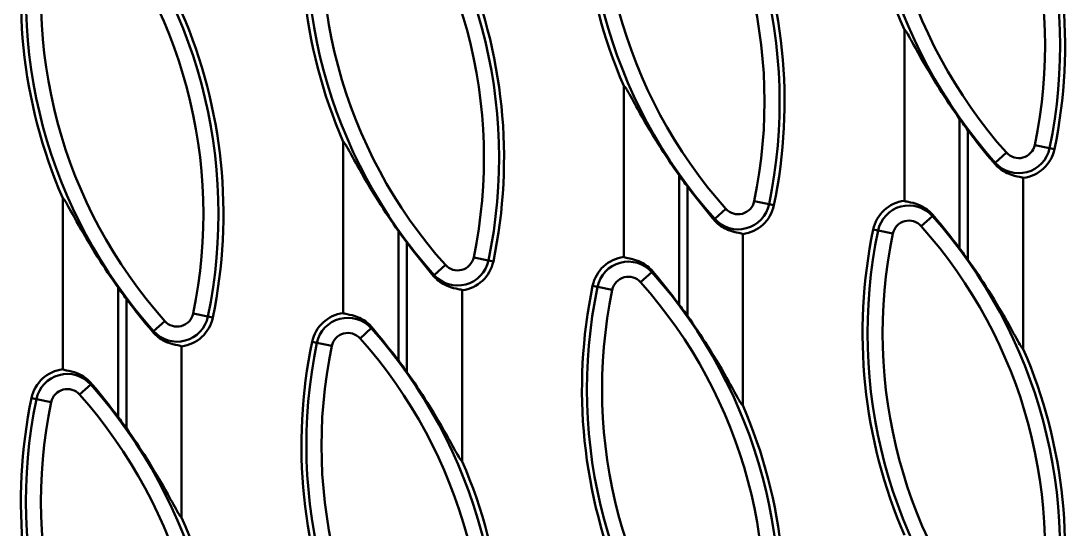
# Model space of a CAD drawing. Header units: millimetres. Extents: x 0 to 2219, y -32 to 1188.
# Drawn here: x 1264.6 to 1368, y 485.6 to 535.9 of the extents above; entities that cross this region are included whole.
import ezdxf

# ---------------------------------------------------------------- set-up
doc = ezdxf.new("R2010")
doc.units = ezdxf.units.MM
doc.header["$LTSCALE"] = 2
doc.layers.add('Sichtbar (ISO)', color=7, linetype='Continuous', lineweight=50)
doc.layers.add('Sichtbar schmal (ISO)', color=7, linetype='Continuous', lineweight=50)

msp = doc.modelspace()

# ---------------------------------------------------------------- linework, layer by layer
at = {"layer": 'Sichtbar (ISO)'}
for p, q in [((1352.072, 535.0479), (1352.072, 518.1171)), ((1324.2943, 529.4924), (1324.2943, 512.5616)), ((1296.5165, 523.9368), (1296.5165, 507.006)), ((1363.8498, 503.4498), (1363.8498, 520.3806)), ((1268.7387, 518.3813), (1268.7387, 501.4505)), ((1336.072, 497.8942), (1336.072, 514.8251)), ((1308.2943, 492.3387), (1308.2943, 509.2695)), ((1280.5165, 486.7831), (1280.5165, 503.7139))]:
    msp.add_line(p, q, dxfattribs=at)
for centre, radius, start, end in [((1398.1434, 555.0157), 50.2124, 168.708069, 203.432382), ((1370.3657, 549.4602), 50.2124, 168.215004, 203.432382), ((1342.5879, 543.9046), 50.2124, 168.215004, 203.432382), ((1317.7784, 533.482), 50.2124, 348.215004, 23.432382), ((1314.8101, 538.3491), 50.2124, 168.215004, 203.432382), ((1290.0006, 527.9264), 50.2124, 348.215004, 23.432382), ((1262.2228, 522.3709), 50.2124, 348.215004, 23.432382), ((1234.4451, 516.8153), 50.2124, 348.215004, 23.432382), ((1398.1434, 555.0157), 49.775, 215.357831, 216.964052), ((1363.3961, 523.9644), 3.6124, 277.214909, 348.215004), ((1370.3657, 549.4602), 49.775, 215.357831, 216.964052), ((1352.5257, 514.5333), 3.6124, 97.214909, 168.215004), ((1335.6183, 518.4089), 3.6124, 277.214909, 348.215004), ((1342.5879, 543.9046), 49.775, 215.357831, 216.964052), ((1398.1434, 505.0157), 50.2124, 168.215004, 203.432382), ((1317.7784, 483.482), 49.775, 35.357831, 36.964052), ((1307.8406, 512.8533), 3.6124, 277.214909, 348.215004), ((1324.7479, 508.9778), 3.6124, 97.214909, 168.215004), ((1314.8101, 538.3491), 49.775, 215.357831, 216.964052), ((1370.3657, 499.4602), 50.2124, 168.215004, 203.432382), ((1290.0006, 477.9264), 49.775, 35.357831, 36.964052), ((1296.9702, 503.4222), 3.6124, 97.214909, 168.215004), ((1280.0628, 507.2978), 3.6124, 277.214909, 348.215004), ((1342.5879, 493.9046), 50.2124, 168.215004, 203.432382), ((1317.7784, 483.482), 50.2124, 348.215004, 23.432382), ((1262.2228, 472.3709), 49.775, 35.357831, 36.964052), ((1269.1924, 497.8666), 3.6124, 97.214909, 168.215004), ((1314.8101, 488.3491), 50.2124, 168.215004, 203.432382), ((1290.0006, 477.9264), 50.2124, 348.215004, 23.432382), ((1234.4451, 466.8153), 49.775, 35.357831, 36.964052), ((1262.2228, 472.3709), 50.2124, 348.215004, 23.432382), ((1234.4451, 466.8153), 50.2124, 348.215004, 23.432382)]:
    msp.add_arc(centre, radius, start, end, dxfattribs=at)
for points, knots in [([(1357.5493, 526.2119), (1356.8663, 527.1759), (1356.1697, 528.2132), (1354.7462, 530.472), (1354.0379, 531.693), (1353.0769, 533.4107), (1352.6705, 534.1607), (1352.3265, 534.7364), (1352.2493, 534.8588), (1352.1342, 535.013), (1352.0942, 535.0497), (1352.072, 535.0479)], [-1.17413138, -1.17413138, -1.17413138, -1.17413138, -0.82821986, -0.82821986, -0.41657877, -0.41657877, -0.15549961, -0.15549961, -0.07774981, -0.07774981, -0.0059838, -0.0059838, -0.0059838, -0.0059838]), ([(1329.7715, 520.6563), (1329.0886, 521.6203), (1328.392, 522.6576), (1326.9684, 524.9165), (1326.2601, 526.1374), (1325.2991, 527.8552), (1324.8927, 528.6051), (1324.5487, 529.1809), (1324.4715, 529.3033), (1324.3564, 529.4575), (1324.3164, 529.4942), (1324.2943, 529.4924)], [-1.17413138, -1.17413138, -1.17413138, -1.17413138, -0.82821986, -0.82821986, -0.41657877, -0.41657877, -0.15549961, -0.15549961, -0.07774981, -0.07774981, -0.0059838, -0.0059838, -0.0059838, -0.0059838]), ([(1360.9856, 521.8103), (1360.9412, 521.8632), (1360.8966, 521.9164), (1360.1452, 522.8144), (1359.4101, 523.7275), (1358.6267, 524.7492), (1358.5, 524.9161), (1358.3726, 525.0854)], [0.709582647, 0.709582647, 0.709582647, 0.709582647, 0.73010989, 0.73010989, 1.054656499, 1.054656499, 1.116700016, 1.116700016, 1.116700016, 1.116700016]), ([(1301.9937, 515.1008), (1301.3108, 516.0647), (1300.6142, 517.1021), (1299.1907, 519.3609), (1298.4824, 520.5819), (1297.5214, 522.2996), (1297.115, 523.0496), (1296.771, 523.6253), (1296.6937, 523.7477), (1296.5787, 523.9019), (1296.5386, 523.9386), (1296.5165, 523.9368)], [-1.17413138, -1.17413138, -1.17413138, -1.17413138, -0.82821986, -0.82821986, -0.41657877, -0.41657877, -0.15549961, -0.15549961, -0.07774981, -0.07774981, -0.0059838, -0.0059838, -0.0059838, -0.0059838]), ([(1363.8498, 520.3806), (1363.7994, 520.4193), (1363.6705, 520.4507), (1363.1949, 520.5433), (1362.7972, 520.619), (1362.1894, 520.8779), (1361.9983, 520.9735), (1361.6145, 521.2168), (1361.4226, 521.3653), (1361.1634, 521.6112), (1361.0729, 521.7074), (1360.9856, 521.8103)], [0.043364886, 0.043364886, 0.043364886, 0.043364886, 0.19996601, 0.19996601, 0.399932019, 0.399932019, 0.475600656, 0.475600656, 0.551269293, 0.551269293, 0.592993875, 0.592993875, 0.592993875, 0.592993875]), ([(1333.2078, 516.2548), (1333.1634, 516.3077), (1333.1188, 516.3608), (1332.3674, 517.2588), (1331.6323, 518.1719), (1330.849, 519.1937), (1330.7223, 519.3606), (1330.5948, 519.5298)], [0.709582647, 0.709582647, 0.709582647, 0.709582647, 0.73010989, 0.73010989, 1.054656499, 1.054656499, 1.116700016, 1.116700016, 1.116700016, 1.116700016]), ([(1274.2159, 509.5452), (1273.533, 510.5092), (1272.8364, 511.5465), (1271.4129, 513.8054), (1270.7046, 515.0263), (1269.7436, 516.744), (1269.3372, 517.494), (1268.9932, 518.0698), (1268.916, 518.1922), (1268.8009, 518.3463), (1268.7609, 518.3831), (1268.7387, 518.3813)], [-1.17413138, -1.17413138, -1.17413138, -1.17413138, -0.82821986, -0.82821986, -0.41657877, -0.41657877, -0.15549961, -0.15549961, -0.07774981, -0.07774981, -0.0059838, -0.0059838, -0.0059838, -0.0059838]), ([(1352.072, 518.1171), (1352.1224, 518.0785), (1352.2513, 518.047), (1352.727, 517.9544), (1353.1246, 517.8788), (1353.7324, 517.6198), (1353.9236, 517.5243), (1354.3073, 517.281), (1354.4993, 517.1325), (1354.7585, 516.8865), (1354.849, 516.7904), (1354.9362, 516.6874)], [0.043364886, 0.043364886, 0.043364886, 0.043364886, 0.19996601, 0.19996601, 0.399932019, 0.399932019, 0.475600656, 0.475600656, 0.551269293, 0.551269293, 0.592993875, 0.592993875, 0.592993875, 0.592993875]), ([(1336.072, 514.8251), (1336.0216, 514.8637), (1335.8927, 514.8952), (1335.4171, 514.9877), (1335.0195, 515.0634), (1334.4117, 515.3224), (1334.2205, 515.4179), (1333.8367, 515.6612), (1333.6448, 515.8097), (1333.3856, 516.0556), (1333.2951, 516.1518), (1333.2078, 516.2548)], [0.043364886, 0.043364886, 0.043364886, 0.043364886, 0.19996601, 0.19996601, 0.399932019, 0.399932019, 0.475600656, 0.475600656, 0.551269293, 0.551269293, 0.592993875, 0.592993875, 0.592993875, 0.592993875]), ([(1354.9362, 516.6874), (1354.9807, 516.6345), (1355.0252, 516.5814), (1355.7766, 515.6834), (1356.5117, 514.7703), (1357.2951, 513.7485), (1357.4218, 513.5816), (1357.5493, 513.4124)], [0.709582647, 0.709582647, 0.709582647, 0.709582647, 0.73010989, 0.73010989, 1.054656499, 1.054656499, 1.116700016, 1.116700016, 1.116700016, 1.116700016]), ([(1305.4301, 510.6992), (1305.3856, 510.7521), (1305.341, 510.8052), (1304.5896, 511.7032), (1303.8545, 512.6164), (1303.0712, 513.6381), (1302.9445, 513.805), (1302.817, 513.9742)], [0.709582647, 0.709582647, 0.709582647, 0.709582647, 0.73010989, 0.73010989, 1.054656499, 1.054656499, 1.116700016, 1.116700016, 1.116700016, 1.116700016]), ([(1324.2943, 512.5616), (1324.3447, 512.5229), (1324.4735, 512.4914), (1324.9492, 512.3989), (1325.3468, 512.3232), (1325.9546, 512.0643), (1326.1458, 511.9687), (1326.5296, 511.7254), (1326.7215, 511.5769), (1326.9807, 511.331), (1327.0712, 511.2348), (1327.1584, 511.1319)], [0.043364886, 0.043364886, 0.043364886, 0.043364886, 0.19996601, 0.19996601, 0.399932019, 0.399932019, 0.475600656, 0.475600656, 0.551269293, 0.551269293, 0.592993875, 0.592993875, 0.592993875, 0.592993875]), ([(1358.3726, 512.2858), (1359.0555, 511.3219), (1359.7521, 510.2845), (1361.1756, 508.0257), (1361.8839, 506.8048), (1362.8449, 505.087), (1363.2513, 504.337), (1363.5953, 503.7613), (1363.6725, 503.6389), (1363.7876, 503.4847), (1363.8277, 503.448), (1363.8498, 503.4498)], [-1.17413138, -1.17413138, -1.17413138, -1.17413138, -0.82821986, -0.82821986, -0.41657877, -0.41657877, -0.15549961, -0.15549961, -0.07774981, -0.07774981, -0.0059838, -0.0059838, -0.0059838, -0.0059838]), ([(1327.1584, 511.1319), (1327.2029, 511.079), (1327.2475, 511.0258), (1327.9989, 510.1278), (1328.734, 509.2147), (1329.5173, 508.1929), (1329.644, 508.026), (1329.7715, 507.8568)], [0.709582647, 0.709582647, 0.709582647, 0.709582647, 0.73010989, 0.73010989, 1.054656499, 1.054656499, 1.116700016, 1.116700016, 1.116700016, 1.116700016]), ([(1308.2943, 509.2695), (1308.2438, 509.3081), (1308.115, 509.3396), (1307.6393, 509.4322), (1307.2417, 509.5078), (1306.6339, 509.7668), (1306.4427, 509.8623), (1306.0589, 510.1057), (1305.867, 510.2542), (1305.6078, 510.5001), (1305.5173, 510.5962), (1305.4301, 510.6992)], [0.043364886, 0.043364886, 0.043364886, 0.043364886, 0.19996601, 0.19996601, 0.399932019, 0.399932019, 0.475600656, 0.475600656, 0.551269293, 0.551269293, 0.592993875, 0.592993875, 0.592993875, 0.592993875]), ([(1277.6523, 505.1437), (1277.6078, 505.1965), (1277.5633, 505.2497), (1276.8119, 506.1477), (1276.0768, 507.0608), (1275.2934, 508.0826), (1275.1667, 508.2495), (1275.0392, 508.4187)], [0.709582647, 0.709582647, 0.709582647, 0.709582647, 0.73010989, 0.73010989, 1.054656499, 1.054656499, 1.116700016, 1.116700016, 1.116700016, 1.116700016]), ([(1296.5165, 507.006), (1296.5669, 506.9674), (1296.6958, 506.9359), (1297.1714, 506.8433), (1297.569, 506.7677), (1298.1768, 506.5087), (1298.368, 506.4132), (1298.7518, 506.1699), (1298.9437, 506.0213), (1299.2029, 505.7754), (1299.2934, 505.6793), (1299.3807, 505.5763)], [0.043364886, 0.043364886, 0.043364886, 0.043364886, 0.19996601, 0.19996601, 0.399932019, 0.399932019, 0.475600656, 0.475600656, 0.551269293, 0.551269293, 0.592993875, 0.592993875, 0.592993875, 0.592993875]), ([(1330.5948, 506.7303), (1331.2777, 505.7663), (1331.9743, 504.729), (1333.3978, 502.4701), (1334.1061, 501.2492), (1335.0671, 499.5315), (1335.4735, 498.7815), (1335.8175, 498.2058), (1335.8948, 498.0833), (1336.0098, 497.9292), (1336.0499, 497.8924), (1336.072, 497.8942)], [-1.17413138, -1.17413138, -1.17413138, -1.17413138, -0.82821986, -0.82821986, -0.41657877, -0.41657877, -0.15549961, -0.15549961, -0.07774981, -0.07774981, -0.0059838, -0.0059838, -0.0059838, -0.0059838]), ([(1280.5165, 503.7139), (1280.4661, 503.7526), (1280.3372, 503.7841), (1279.8615, 503.8766), (1279.4639, 503.9523), (1278.8561, 504.2113), (1278.6649, 504.3068), (1278.2812, 504.5501), (1278.0892, 504.6986), (1277.83, 504.9445), (1277.7395, 505.0407), (1277.6523, 505.1437)], [0.043364886, 0.043364886, 0.043364886, 0.043364886, 0.19996601, 0.19996601, 0.399932019, 0.399932019, 0.475600656, 0.475600656, 0.551269293, 0.551269293, 0.592993875, 0.592993875, 0.592993875, 0.592993875]), ([(1299.3807, 505.5763), (1299.4251, 505.5234), (1299.4697, 505.4703), (1300.2211, 504.5723), (1300.9562, 503.6592), (1301.7395, 502.6374), (1301.8662, 502.4705), (1301.9937, 502.3013)], [0.709582647, 0.709582647, 0.709582647, 0.709582647, 0.73010989, 0.73010989, 1.054656499, 1.054656499, 1.116700016, 1.116700016, 1.116700016, 1.116700016]), ([(1268.7387, 501.4505), (1268.7891, 501.4118), (1268.918, 501.3803), (1269.3936, 501.2878), (1269.7913, 501.2121), (1270.3991, 500.9531), (1270.5902, 500.8576), (1270.974, 500.6143), (1271.1659, 500.4658), (1271.4251, 500.2199), (1271.5156, 500.1237), (1271.6029, 500.0207)], [0.043364886, 0.043364886, 0.043364886, 0.043364886, 0.19996601, 0.19996601, 0.399932019, 0.399932019, 0.475600656, 0.475600656, 0.551269293, 0.551269293, 0.592993875, 0.592993875, 0.592993875, 0.592993875]), ([(1302.817, 501.1747), (1303.4999, 500.2108), (1304.1965, 499.1734), (1305.6201, 496.9146), (1306.3284, 495.6936), (1307.2894, 493.9759), (1307.6958, 493.2259), (1308.0398, 492.6502), (1308.117, 492.5278), (1308.2321, 492.3736), (1308.2721, 492.3369), (1308.2943, 492.3387)], [-1.17413138, -1.17413138, -1.17413138, -1.17413138, -0.82821986, -0.82821986, -0.41657877, -0.41657877, -0.15549961, -0.15549961, -0.07774981, -0.07774981, -0.0059838, -0.0059838, -0.0059838, -0.0059838]), ([(1271.6029, 500.0207), (1271.6473, 499.9679), (1271.6919, 499.9147), (1272.4433, 499.0167), (1273.1784, 498.1036), (1273.9618, 497.0818), (1274.0885, 496.9149), (1274.2159, 496.7457)], [0.709582647, 0.709582647, 0.709582647, 0.709582647, 0.73010989, 0.73010989, 1.054656499, 1.054656499, 1.116700016, 1.116700016, 1.116700016, 1.116700016]), ([(1275.0392, 495.6192), (1275.7222, 494.6552), (1276.4188, 493.6179), (1277.8423, 491.359), (1278.5506, 490.1381), (1279.5116, 488.4204), (1279.918, 487.6704), (1280.262, 487.0946), (1280.3392, 486.9722), (1280.4543, 486.8181), (1280.4943, 486.7813), (1280.5165, 486.7831)], [-1.17413138, -1.17413138, -1.17413138, -1.17413138, -0.82821986, -0.82821986, -0.41657877, -0.41657877, -0.15549961, -0.15549961, -0.07774981, -0.07774981, -0.0059838, -0.0059838, -0.0059838, -0.0059838])]:
    msp.add_open_spline(points, degree=3, knots=knots, dxfattribs=at)
at = {"layer": 'Sichtbar schmal (ISO)'}
for p, q in [((1357.5493, 513.4124), (1357.5493, 526.2119)), ((1358.3726, 525.0854), (1358.3726, 512.2858)), ((1364.9874, 523.6324), (1366.4502, 523.3272)), ((1366.4502, 523.3272), (1366.9324, 523.2266)), ((1362.1841, 522.8813), (1361.0698, 521.8856)), ((1361.0698, 521.8856), (1360.9856, 521.8103)), ((1329.7715, 507.8568), (1329.7715, 520.6563)), ((1330.5948, 519.5298), (1330.5948, 506.7303)), ((1337.2096, 518.0769), (1338.6724, 517.7717)), ((1334.4063, 517.3257), (1333.2921, 516.33)), ((1338.6724, 517.7717), (1339.1546, 517.6711)), ((1333.2921, 516.33), (1333.2078, 516.2548)), ((1354.852, 516.6121), (1353.7378, 515.6164)), ((1354.852, 516.6121), (1354.9362, 516.6874)), ((1301.9937, 502.3013), (1301.9937, 515.1008)), ((1349.4717, 515.1705), (1348.9894, 515.2711)), ((1349.4717, 515.1705), (1350.9345, 514.8653)), ((1302.817, 513.9742), (1302.817, 501.1747)), ((1309.4318, 512.5213), (1310.8946, 512.2161)), ((1310.8946, 512.2161), (1311.3768, 512.1155)), ((1305.5143, 510.7745), (1305.4301, 510.6992)), ((1306.6285, 511.7702), (1305.5143, 510.7745)), ((1327.0742, 511.0566), (1325.96, 510.0609)), ((1327.0742, 511.0566), (1327.1584, 511.1319)), ((1274.2159, 496.7457), (1274.2159, 509.5452)), ((1321.6939, 509.6149), (1321.2117, 509.7156)), ((1321.6939, 509.6149), (1323.1567, 509.3097)), ((1275.0392, 508.4187), (1275.0392, 495.6192)), ((1281.654, 506.9658), (1283.1168, 506.6606)), ((1283.1168, 506.6606), (1283.5991, 506.56)), ((1278.8507, 506.2146), (1277.7365, 505.2189)), ((1277.7365, 505.2189), (1277.6523, 505.1437)), ((1299.2964, 505.501), (1298.1822, 504.5053)), ((1299.2964, 505.501), (1299.3807, 505.5763)), ((1293.9161, 504.0594), (1293.4339, 504.16)), ((1293.9161, 504.0594), (1295.3789, 503.7542)), ((1271.5187, 499.9455), (1270.4044, 498.9498)), ((1271.5187, 499.9455), (1271.6029, 500.0207)), ((1266.1384, 498.5038), (1265.6561, 498.6044)), ((1266.1384, 498.5038), (1267.6011, 498.1986))]:
    msp.add_line(p, q, dxfattribs=at)
for centre, radius, start, end in [((1317.7784, 533.482), 49.7198, 348.215004, 41.784996), ((1317.7784, 533.482), 48.2255, 348.215004, 41.784996), ((1398.1434, 555.0157), 49.7198, 168.215004, 221.784996), ((1398.1434, 555.0157), 48.2255, 168.215004, 221.784996), ((1290.0006, 527.9264), 49.7198, 348.215004, 41.784996), ((1370.3657, 549.4602), 49.7198, 168.215004, 221.784996), ((1290.0006, 527.9264), 48.2255, 348.215004, 41.784996), ((1370.3657, 549.4602), 48.2255, 168.215004, 221.784996), ((1262.2228, 522.3709), 49.7198, 348.215004, 41.784996), ((1262.2228, 522.3709), 48.2255, 348.215004, 41.784996), ((1342.5879, 543.9046), 49.7198, 168.215004, 221.784996), ((1342.5879, 543.9046), 48.2255, 168.215004, 221.784996), ((1234.4451, 516.8153), 49.7198, 348.215004, 41.784996), ((1314.8101, 538.3491), 49.7198, 168.215004, 221.784996), ((1314.8101, 538.3491), 48.2255, 168.215004, 221.784996), ((1234.4451, 516.8153), 48.2255, 348.215004, 41.784996), ((1363.3961, 523.9644), 3.1198, 221.784996, 348.215004), ((1363.3961, 523.9644), 1.6255, 221.784996, 348.215004), ((1335.6183, 518.4089), 1.6255, 221.784996, 348.215004), ((1335.6183, 518.4089), 3.1198, 221.784996, 348.215004), ((1352.5257, 514.5333), 3.1198, 41.784996, 168.215004), ((1352.5257, 514.5333), 1.6255, 41.784996, 168.215004), ((1317.7784, 483.482), 49.7198, 348.215004, 41.784996), ((1398.1434, 505.0157), 49.7198, 168.215004, 221.784996), ((1317.7784, 483.482), 48.2255, 348.215004, 41.784996), ((1398.1434, 505.0157), 48.2255, 168.215004, 221.784996), ((1307.8406, 512.8533), 3.1198, 221.784996, 348.215004), ((1307.8406, 512.8533), 1.6255, 221.784996, 348.215004), ((1324.7479, 508.9778), 3.1198, 41.784996, 168.215004), ((1290.0006, 477.9264), 49.7198, 348.215004, 41.784996), ((1324.7479, 508.9778), 1.6255, 41.784996, 168.215004), ((1290.0006, 477.9264), 48.2255, 348.215004, 41.784996), ((1370.3657, 499.4602), 49.7198, 168.215004, 221.784996), ((1370.3657, 499.4602), 48.2255, 168.215004, 221.784996), ((1280.0628, 507.2978), 3.1198, 221.784996, 348.215004), ((1280.0628, 507.2978), 1.6255, 221.784996, 348.215004), ((1296.9702, 503.4222), 3.1198, 41.784996, 168.215004), ((1296.9702, 503.4222), 1.6255, 41.784996, 168.215004), ((1262.2228, 472.3709), 49.7198, 348.215004, 41.784996), ((1342.5879, 493.9046), 49.7198, 168.215004, 221.784996), ((1342.5879, 493.9046), 48.2255, 168.215004, 221.784996), ((1262.2228, 472.3709), 48.2255, 348.215004, 41.784996), ((1269.1924, 497.8666), 3.1198, 41.784996, 168.215004), ((1269.1924, 497.8666), 1.6255, 41.784996, 168.215004), ((1234.4451, 466.8153), 49.7198, 348.215004, 41.784996), ((1314.8101, 488.3491), 49.7198, 168.215004, 221.784996), ((1234.4451, 466.8153), 48.2255, 348.215004, 41.784996), ((1314.8101, 488.3491), 48.2255, 168.215004, 221.784996)]:
    msp.add_arc(centre, radius, start, end, dxfattribs=at)

doc.saveas('drawing.dxf')
